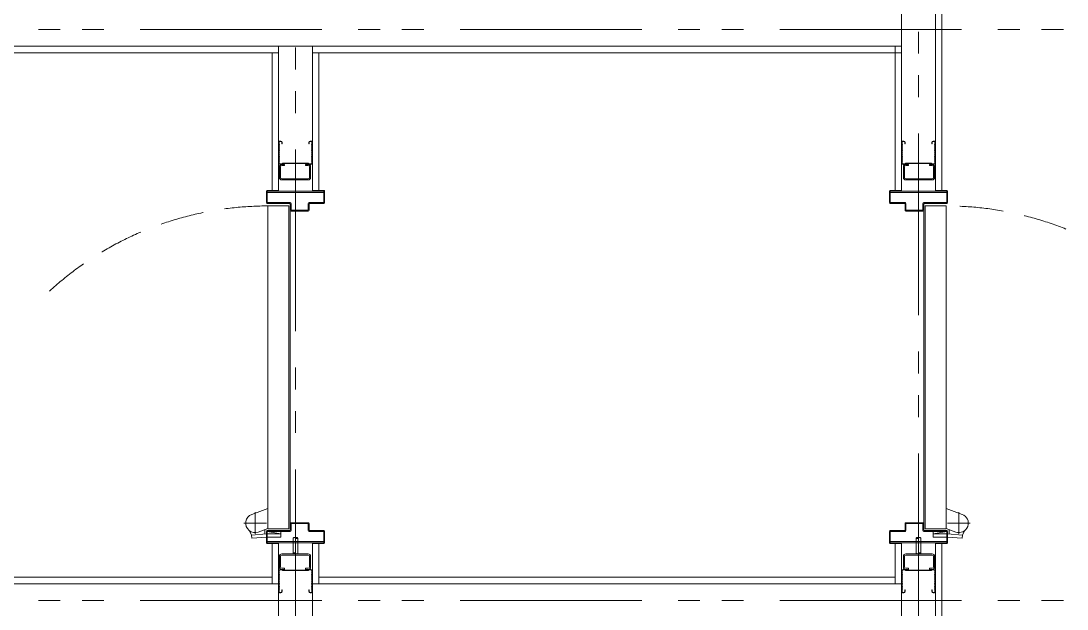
# Model space of a CAD drawing. Units: millimetres at full size. Extents: x -22551 to 92397, y -19340 to 14894.
# Drawn here: x -16367 to -14352, y -4602 to -3469 of the extents above; entities that cross this region are included whole.
import ezdxf

# ---------------------------------------------------------------- set-up
doc = ezdxf.new("R2010")
doc.units = ezdxf.units.MM
doc.header["$LTSCALE"] = 70
doc.linetypes.add('DASHED1', pattern=[1.8, 1.2, -0.6])
doc.linetypes.add('DOUBLE_CHAIN1', pattern=[8.8, 5, -1, 0.6, -0.6, 0.6, -1])
doc.layers.add('2-0_通芯', color=7, linetype='Continuous', lineweight=15)

# ---------------------------------------------------------------- blocks, each defined once
blk = doc.blocks.new('グループ部品-125')
at = {"layer": '2-0_通芯', "linetype": 'DOUBLE_CHAIN1'}
for p, q in [((-14638.39, 8017.87), (-14638.39, -7111.67)), ((-15838.39, -3100.91), (-15838.39, -6475.7)), ((-19833.39, -3485.7), (-14195.09, -3485.7)), ((-19833.39, -4585.7), (-14195.09, -4585.7))]:
    blk.add_line(p, q, dxfattribs=at)
at = {"layer": '2-0_通芯'}
for p, q in [((-14605.89, -639.7), (-14605.89, -3795.7)), ((-14593.39, -639.7), (-14593.39, -3795.7)), ((-14670.89, -709.7), (-14670.89, -3795.7)), ((-17723.39, -3518.2), (-14670.89, -3518.2)), ((-15870.89, -3518.2), (-15870.89, -3795.7)), ((-15805.89, -3518.2), (-15805.89, -3795.7)), ((-14683.39, -3518.2), (-14683.39, -3795.7)), ((-17723.39, -3530.7), (-15870.89, -3530.7)), ((-15883.39, -3530.7), (-15883.39, -3795.7)), ((-15805.89, -3530.7), (-14670.89, -3530.7)), ((-15793.39, -3530.7), (-15793.39, -3795.7)), ((-15870.89, -3702.2), (-15870.89, -3705.7)), ((-15870.09, -3702.2), (-15870.09, -3705.7)), ((-15866.89, -3700.7), (-15869.39, -3700.7)), ((-15866.89, -3701.5), (-15869.39, -3701.5)), ((-15863.89, -3703.7), (-15863.89, -3706.2)), ((-15812.89, -3703.7), (-15812.89, -3706.2)), ((-15809.89, -3700.7), (-15807.39, -3700.7)), ((-15809.89, -3701.5), (-15807.39, -3701.5)), ((-15806.69, -3702.2), (-15806.69, -3705.7)), ((-15805.89, -3702.2), (-15805.89, -3705.7)), ((-14670.89, -3702.2), (-14670.89, -3705.7)), ((-14670.09, -3702.2), (-14670.09, -3705.7)), ((-14666.89, -3700.7), (-14669.39, -3700.7)), ((-14666.89, -3701.5), (-14669.39, -3701.5)), ((-14663.89, -3703.7), (-14663.89, -3706.2)), ((-14612.89, -3703.7), (-14612.89, -3706.2)), ((-14609.89, -3700.7), (-14607.39, -3700.7)), ((-14609.89, -3701.5), (-14607.39, -3701.5)), ((-14606.69, -3702.2), (-14606.69, -3705.7)), ((-14605.89, -3702.2), (-14605.89, -3705.7)), ((-15870.89, -3714.7), (-15870.19, -3716.2)), ((-15870.19, -3716.2), (-15870.89, -3717.7)), ((-15870.89, -3721.9), (-15870.89, -3720.7)), ((-15870.89, -3721.9), (-15870.19, -3723.2)), ((-15870.89, -3724.5), (-15870.19, -3723.2)), ((-15870.89, -3724.5), (-15870.89, -3725.7)), ((-15869.39, -3710.2), (-15870.09, -3708.7)), ((-15869.39, -3716.2), (-15870.09, -3717.7)), ((-15870.09, -3717.7), (-15869.39, -3719.2)), ((-15869.39, -3719.2), (-15870.09, -3720.7)), ((-15869.39, -3727.2), (-15870.09, -3725.7)), ((-15870.09, -3728.7), (-15869.39, -3727.2)), ((-15807.39, -3710.2), (-15806.69, -3708.7)), ((-15807.39, -3716.2), (-15806.69, -3717.7)), ((-15806.69, -3717.7), (-15807.39, -3719.2)), ((-15807.39, -3719.2), (-15806.69, -3720.7)), ((-15807.39, -3727.2), (-15806.69, -3725.7)), ((-15806.69, -3728.7), (-15807.39, -3727.2)), ((-15805.89, -3714.7), (-15806.59, -3716.2)), ((-15806.59, -3716.2), (-15805.89, -3717.7)), ((-15805.89, -3721.9), (-15806.59, -3723.2)), ((-15805.89, -3724.5), (-15806.59, -3723.2)), ((-15805.89, -3721.9), (-15805.89, -3720.7)), ((-15805.89, -3724.5), (-15805.89, -3725.7)), ((-14670.89, -3714.7), (-14670.19, -3716.2)), ((-14670.19, -3716.2), (-14670.89, -3717.7)), ((-14670.89, -3721.9), (-14670.89, -3720.7)), ((-14670.89, -3721.9), (-14670.19, -3723.2)), ((-14670.89, -3724.5), (-14670.19, -3723.2)), ((-14670.89, -3724.5), (-14670.89, -3725.7)), ((-14669.39, -3710.2), (-14670.09, -3708.7)), ((-14669.39, -3716.2), (-14670.09, -3717.7)), ((-14670.09, -3717.7), (-14669.39, -3719.2)), ((-14669.39, -3719.2), (-14670.09, -3720.7)), ((-14669.39, -3727.2), (-14670.09, -3725.7)), ((-14670.09, -3728.7), (-14669.39, -3727.2)), ((-14607.39, -3710.2), (-14606.69, -3708.7)), ((-14607.39, -3716.2), (-14606.69, -3717.7)), ((-14606.69, -3717.7), (-14607.39, -3719.2)), ((-14607.39, -3719.2), (-14606.69, -3720.7)), ((-14607.39, -3727.2), (-14606.69, -3725.7)), ((-14606.69, -3728.7), (-14607.39, -3727.2)), ((-14605.89, -3714.7), (-14606.59, -3716.2)), ((-14606.59, -3716.2), (-14605.89, -3717.7)), ((-14605.89, -3721.9), (-14606.59, -3723.2)), ((-14605.89, -3724.5), (-14606.59, -3723.2)), ((-14605.89, -3721.9), (-14605.89, -3720.7)), ((-14605.89, -3724.5), (-14605.89, -3725.7)), ((-15870.19, -3730.2), (-15870.89, -3728.7)), ((-15870.89, -3731.7), (-15870.19, -3730.2)), ((-15870.89, -3740.7), (-15870.89, -3742.7)), ((-15869.39, -3730.2), (-15870.09, -3728.7)), ((-15869.39, -3736.2), (-15870.09, -3737.7)), ((-15870.09, -3740.7), (-15870.09, -3742.7)), ((-15867.89, -3745.7), (-15859.33, -3745.7)), ((-15864.73, -3748), (-15859.33, -3748)), ((-15863.91, -3745.7), (-15863.05, -3744.2)), ((-15813.35, -3743.4), (-15863.43, -3743.4)), ((-15863.05, -3744.2), (-15813.73, -3744.2)), ((-15859.33, -3748), (-15859.33, -3745.7)), ((-15813.93, -3745.7), (-15819.33, -3745.7)), ((-15819.33, -3748), (-15819.33, -3745.7)), ((-15813.93, -3748), (-15819.33, -3748)), ((-15807.39, -3730.2), (-15806.69, -3728.7)), ((-15807.39, -3736.2), (-15806.69, -3737.7)), ((-15806.69, -3740.7), (-15806.69, -3742.7)), ((-15806.59, -3730.2), (-15805.89, -3728.7)), ((-15805.89, -3731.7), (-15806.59, -3730.2)), ((-15805.89, -3740.7), (-15805.89, -3742.7)), ((-14670.19, -3730.2), (-14670.89, -3728.7)), ((-14670.89, -3731.7), (-14670.19, -3730.2)), ((-14670.89, -3740.7), (-14670.89, -3742.7)), ((-14669.39, -3730.2), (-14670.09, -3728.7)), ((-14669.39, -3736.2), (-14670.09, -3737.7)), ((-14670.09, -3740.7), (-14670.09, -3742.7)), ((-14663.43, -3743.4), (-14613.35, -3743.4)), ((-14613.73, -3744.2), (-14663.05, -3744.2)), ((-14662.85, -3745.7), (-14657.45, -3745.7)), ((-14662.85, -3748), (-14657.45, -3748)), ((-14657.45, -3748), (-14657.45, -3745.7)), ((-14608.89, -3745.7), (-14617.45, -3745.7)), ((-14617.45, -3748), (-14617.45, -3745.7)), ((-14612.05, -3748), (-14617.45, -3748)), ((-14612.86, -3745.7), (-14613.73, -3744.2)), ((-14607.39, -3730.2), (-14606.69, -3728.7)), ((-14607.39, -3736.2), (-14606.69, -3737.7)), ((-14606.69, -3740.7), (-14606.69, -3742.7)), ((-14606.59, -3730.2), (-14605.89, -3728.7)), ((-14605.89, -3731.7), (-14606.59, -3730.2)), ((-14605.89, -3740.7), (-14605.89, -3742.7)), ((-15869.33, -3771.1), (-15869.33, -3750.3)), ((-15867.03, -3771.1), (-15867.03, -3750.3)), ((-15811.63, -3771.1), (-15811.63, -3750.3)), ((-15809.33, -3771.1), (-15809.33, -3750.3)), ((-14667.45, -3771.1), (-14667.45, -3750.3)), ((-14665.15, -3771.1), (-14665.15, -3750.3)), ((-14609.75, -3771.1), (-14609.75, -3750.3)), ((-14607.45, -3771.1), (-14607.45, -3750.3)), ((-15864.73, -3773.4), (-15813.93, -3773.4)), ((-15864.73, -3775.7), (-15813.93, -3775.7)), ((-14612.05, -3773.4), (-14662.85, -3773.4)), ((-14612.05, -3775.7), (-14662.85, -3775.7)), ((-15894.39, -3797.3), (-15894.39, -3819.1)), ((-15892.79, -3795.7), (-15871.89, -3795.7)), ((-15892.79, -3797.3), (-15892.79, -3819.1)), ((-15892.79, -3797.3), (-15874.39, -3797.3)), ((-15892.79, -3797.3), (-15783.99, -3797.3)), ((-15892.79, -3799.6), (-15783.99, -3799.6)), ((-15874.39, -3797.3), (-15874.39, -3795.7)), ((-15783.99, -3795.7), (-15804.89, -3795.7)), ((-15802.39, -3795.7), (-15802.39, -3797.3)), ((-15783.99, -3797.3), (-15802.39, -3797.3)), ((-15783.99, -3797.3), (-15783.99, -3819.1)), ((-15782.39, -3797.3), (-15782.39, -3819.1)), ((-14694.39, -3797.3), (-14694.39, -3819.1)), ((-14692.79, -3795.7), (-14671.89, -3795.7)), ((-14692.79, -3797.3), (-14692.79, -3819.1)), ((-14692.79, -3797.3), (-14674.39, -3797.3)), ((-14583.99, -3797.3), (-14692.79, -3797.3)), ((-14583.99, -3799.6), (-14692.79, -3799.6)), ((-14674.39, -3795.7), (-14674.39, -3797.3)), ((-14583.99, -3795.7), (-14604.89, -3795.7)), ((-14602.39, -3797.3), (-14602.39, -3795.7)), ((-14583.99, -3797.3), (-14602.39, -3797.3)), ((-14583.99, -3797.3), (-14583.99, -3819.1)), ((-14582.39, -3797.3), (-14582.39, -3819.1)), ((-15892.79, -3819.1), (-15848.39, -3819.1)), ((-15892.79, -3820.7), (-15848.39, -3820.7)), ((-15891.39, -3825.7), (-15851.39, -3825.7)), ((-15891.39, -4447.7), (-15891.39, -3825.7)), ((-15851.39, -4447.7), (-15851.39, -3825.7)), ((-15848.39, -3820.7), (-15848.39, -4450.7)), ((-15846.79, -3820.7), (-15846.79, -3834.1)), ((-15813.99, -3834.1), (-15813.99, -3820.7)), ((-15812.39, -3819.1), (-15783.99, -3819.1)), ((-15812.39, -3834.1), (-15812.39, -3820.7)), ((-15812.39, -3820.7), (-15783.99, -3820.7)), ((-14664.39, -3819.1), (-14692.79, -3819.1)), ((-14664.39, -3820.7), (-14692.79, -3820.7)), ((-14664.39, -3834.1), (-14664.39, -3820.7)), ((-14662.79, -3834.1), (-14662.79, -3820.7)), ((-14629.99, -3820.7), (-14629.99, -3834.1)), ((-14583.99, -3819.1), (-14628.39, -3819.1)), ((-14583.99, -3820.7), (-14628.39, -3820.7)), ((-14628.39, -3820.7), (-14628.39, -4450.7)), ((-14585.39, -3825.7), (-14625.39, -3825.7)), ((-14625.39, -4447.7), (-14625.39, -3825.7)), ((-14585.39, -4447.7), (-14585.39, -3825.7)), ((-15846.79, -3834.1), (-15813.99, -3834.1)), ((-15846.79, -3835.7), (-15813.99, -3835.7)), ((-14629.99, -3834.1), (-14662.79, -3834.1)), ((-14629.99, -3835.7), (-14662.79, -3835.7)), ((-15891.39, -4408.45), (-15922.55, -4419.79)), ((-14585.39, -4408.45), (-14554.23, -4419.79)), ((-15916.39, -4457.07), (-15916.39, -4415.27)), ((-14560.39, -4457.07), (-14560.39, -4415.27)), ((-15894.13, -4436.7), (-15938.06, -4436.7)), ((-15927.23, -4451.07), (-15922.92, -4459.72)), ((-15891.39, -4446.76), (-15910.23, -4453.61)), ((-15897.39, -4457.44), (-15897.39, -4448.94)), ((-15894.39, -4474.1), (-15894.39, -4452.3)), ((-15892.79, -4450.7), (-15848.39, -4450.7)), ((-15892.79, -4452.3), (-15848.39, -4452.3)), ((-15892.79, -4474.1), (-15892.79, -4452.3)), ((-15866.39, -4457.2), (-15892.79, -4452.6)), ((-15891.39, -4447.7), (-15851.39, -4447.7)), ((-15866.39, -4463.2), (-15866.39, -4452.3)), ((-15846.79, -4435.7), (-15813.99, -4435.7)), ((-15846.79, -4450.7), (-15846.79, -4437.3)), ((-15846.79, -4437.3), (-15813.99, -4437.3)), ((-15813.99, -4437.3), (-15813.99, -4450.7)), ((-15812.39, -4437.3), (-15812.39, -4450.7)), ((-15812.39, -4450.7), (-15783.99, -4450.7)), ((-15812.39, -4452.3), (-15783.99, -4452.3)), ((-15783.99, -4474.1), (-15783.99, -4452.3)), ((-15782.39, -4474.1), (-15782.39, -4452.3)), ((-14694.39, -4474.1), (-14694.39, -4452.3)), ((-14664.39, -4450.7), (-14692.79, -4450.7)), ((-14692.79, -4474.1), (-14692.79, -4452.3)), ((-14664.39, -4452.3), (-14692.79, -4452.3)), ((-14664.39, -4437.3), (-14664.39, -4450.7)), ((-14629.99, -4435.7), (-14662.79, -4435.7)), ((-14629.99, -4437.3), (-14662.79, -4437.3)), ((-14662.79, -4437.3), (-14662.79, -4450.7)), ((-14629.99, -4450.7), (-14629.99, -4437.3)), ((-14583.99, -4450.7), (-14628.39, -4450.7)), ((-14583.99, -4452.3), (-14628.39, -4452.3)), ((-14585.39, -4447.7), (-14625.39, -4447.7)), ((-14610.39, -4463.2), (-14610.39, -4452.3)), ((-14610.39, -4457.2), (-14583.99, -4452.6)), ((-14585.39, -4446.76), (-14566.55, -4453.61)), ((-14583.99, -4474.1), (-14583.99, -4452.3)), ((-14582.65, -4436.7), (-14538.72, -4436.7)), ((-14582.39, -4474.1), (-14582.39, -4452.3)), ((-14579.39, -4457.44), (-14579.39, -4448.94)), ((-14549.54, -4451.07), (-14553.86, -4459.72)), ((-15894.39, -4457.18), (-15922.92, -4459.72)), ((-15866.39, -4457.2), (-15894.39, -4457.2)), ((-15892.79, -4471.8), (-15783.99, -4471.8)), ((-15842.87, -4494.46), (-15842.87, -4465.2)), ((-15833.87, -4494.46), (-15833.87, -4465.2)), ((-14583.99, -4471.8), (-14692.79, -4471.8)), ((-14642.91, -4494.46), (-14642.91, -4465.2)), ((-14633.91, -4494.46), (-14633.91, -4465.2)), ((-14610.39, -4457.2), (-14582.39, -4457.2)), ((-14582.39, -4457.18), (-14553.86, -4459.72)), ((-15892.79, -4474.1), (-15874.39, -4474.1)), ((-15892.79, -4474.1), (-15783.99, -4474.1)), ((-15892.79, -4475.7), (-15871.89, -4475.7)), ((-15883.39, -4475.7), (-15883.39, -4553.2)), ((-15874.39, -4474.1), (-15874.39, -4475.7)), ((-15870.89, -4475.7), (-15870.89, -5040.7)), ((-15805.89, -4475.7), (-15805.89, -5040.7)), ((-15783.99, -4475.7), (-15804.89, -4475.7)), ((-15783.99, -4474.1), (-15802.39, -4474.1)), ((-15802.39, -4475.7), (-15802.39, -4474.1)), ((-15793.39, -4475.7), (-15793.39, -4553.2)), ((-14692.79, -4474.1), (-14674.39, -4474.1)), ((-14583.99, -4474.1), (-14692.79, -4474.1)), ((-14692.79, -4475.7), (-14671.89, -4475.7)), ((-14683.39, -4475.7), (-14683.39, -4553.2)), ((-14674.39, -4475.7), (-14674.39, -4474.1)), ((-14670.89, -4475.7), (-14670.89, -5040.7)), ((-14605.89, -4475.7), (-14605.89, -5040.7)), ((-14583.99, -4475.7), (-14604.89, -4475.7)), ((-14583.99, -4474.1), (-14602.39, -4474.1)), ((-14602.39, -4474.1), (-14602.39, -4475.7)), ((-14593.39, -4475.7), (-14593.39, -5040.7)), ((-15869.33, -4500.3), (-15869.33, -4521.1)), ((-15867.03, -4500.3), (-15867.03, -4521.1)), ((-15864.73, -4495.7), (-15813.93, -4495.7)), ((-15864.73, -4498), (-15813.93, -4498)), ((-15811.63, -4500.3), (-15811.63, -4521.1)), ((-15809.33, -4500.3), (-15809.33, -4521.1)), ((-14667.45, -4500.3), (-14667.45, -4521.1)), ((-14665.15, -4500.3), (-14665.15, -4521.1)), ((-14612.05, -4495.7), (-14662.85, -4495.7)), ((-14612.05, -4498), (-14662.85, -4498)), ((-14609.75, -4500.3), (-14609.75, -4521.1)), ((-14607.45, -4500.3), (-14607.45, -4521.1)), ((-15870.89, -4530.7), (-15870.89, -4528.7)), ((-15870.09, -4530.7), (-15870.09, -4528.7)), ((-15869.39, -4535.2), (-15870.09, -4533.7)), ((-15867.89, -4525.7), (-15859.33, -4525.7)), ((-15864.73, -4523.4), (-15859.33, -4523.4)), ((-15863.91, -4525.7), (-15863.05, -4527.2)), ((-15813.35, -4528), (-15863.43, -4528)), ((-15863.05, -4527.2), (-15813.73, -4527.2)), ((-15859.33, -4523.4), (-15859.33, -4525.7)), ((-15813.93, -4523.4), (-15819.33, -4523.4)), ((-15819.33, -4523.4), (-15819.33, -4525.7)), ((-15813.93, -4525.7), (-15819.33, -4525.7)), ((-15807.39, -4535.2), (-15806.69, -4533.7)), ((-15806.69, -4530.7), (-15806.69, -4528.7)), ((-15805.89, -4530.7), (-15805.89, -4528.7)), ((-14670.89, -4530.7), (-14670.89, -4528.7)), ((-14670.09, -4530.7), (-14670.09, -4528.7)), ((-14669.39, -4535.2), (-14670.09, -4533.7)), ((-14663.43, -4528), (-14613.35, -4528)), ((-14613.73, -4527.2), (-14663.05, -4527.2)), ((-14662.85, -4523.4), (-14657.45, -4523.4)), ((-14662.85, -4525.7), (-14657.45, -4525.7)), ((-14657.45, -4523.4), (-14657.45, -4525.7)), ((-14612.05, -4523.4), (-14617.45, -4523.4)), ((-14617.45, -4523.4), (-14617.45, -4525.7)), ((-14608.89, -4525.7), (-14617.45, -4525.7)), ((-14612.86, -4525.7), (-14613.73, -4527.2)), ((-14607.39, -4535.2), (-14606.69, -4533.7)), ((-14606.69, -4530.7), (-14606.69, -4528.7)), ((-14605.89, -4530.7), (-14605.89, -4528.7)), ((-17723.39, -4540.7), (-15883.39, -4540.7)), ((-17723.39, -4553.2), (-15870.89, -4553.2)), ((-15870.89, -4539.7), (-15870.19, -4541.2)), ((-15870.19, -4541.2), (-15870.89, -4542.7)), ((-15870.89, -4546.9), (-15870.89, -4545.7)), ((-15870.89, -4546.9), (-15870.19, -4548.2)), ((-15870.89, -4549.5), (-15870.19, -4548.2)), ((-15870.89, -4549.5), (-15870.89, -4550.7)), ((-15870.19, -4555.2), (-15870.89, -4553.7)), ((-15869.39, -4541.2), (-15870.09, -4542.7)), ((-15870.09, -4542.7), (-15869.39, -4544.2)), ((-15869.39, -4544.2), (-15870.09, -4545.7)), ((-15869.39, -4552.2), (-15870.09, -4550.7)), ((-15870.09, -4553.7), (-15869.39, -4552.2)), ((-15869.39, -4555.2), (-15870.09, -4553.7)), ((-15807.39, -4541.2), (-15806.69, -4542.7)), ((-15806.69, -4542.7), (-15807.39, -4544.2)), ((-15807.39, -4544.2), (-15806.69, -4545.7)), ((-15807.39, -4552.2), (-15806.69, -4550.7)), ((-15806.69, -4553.7), (-15807.39, -4552.2)), ((-15807.39, -4555.2), (-15806.69, -4553.7)), ((-15805.89, -4539.7), (-15806.59, -4541.2)), ((-15806.59, -4541.2), (-15805.89, -4542.7)), ((-15805.89, -4546.9), (-15806.59, -4548.2)), ((-15805.89, -4549.5), (-15806.59, -4548.2)), ((-15806.59, -4555.2), (-15805.89, -4553.7)), ((-15805.89, -4546.9), (-15805.89, -4545.7)), ((-15805.89, -4549.5), (-15805.89, -4550.7)), ((-15805.89, -4553.2), (-14670.89, -4553.2)), ((-15793.39, -4540.7), (-14683.39, -4540.7)), ((-14670.89, -4539.7), (-14670.19, -4541.2)), ((-14670.19, -4541.2), (-14670.89, -4542.7)), ((-14670.89, -4546.9), (-14670.89, -4545.7)), ((-14670.89, -4546.9), (-14670.19, -4548.2)), ((-14670.89, -4549.5), (-14670.19, -4548.2)), ((-14670.89, -4549.5), (-14670.89, -4550.7)), ((-14670.19, -4555.2), (-14670.89, -4553.7)), ((-14669.39, -4541.2), (-14670.09, -4542.7)), ((-14670.09, -4542.7), (-14669.39, -4544.2)), ((-14669.39, -4544.2), (-14670.09, -4545.7)), ((-14669.39, -4552.2), (-14670.09, -4550.7)), ((-14670.09, -4553.7), (-14669.39, -4552.2)), ((-14669.39, -4555.2), (-14670.09, -4553.7)), ((-14607.39, -4541.2), (-14606.69, -4542.7)), ((-14606.69, -4542.7), (-14607.39, -4544.2)), ((-14607.39, -4544.2), (-14606.69, -4545.7)), ((-14607.39, -4552.2), (-14606.69, -4550.7)), ((-14606.69, -4553.7), (-14607.39, -4552.2)), ((-14607.39, -4555.2), (-14606.69, -4553.7)), ((-14605.89, -4539.7), (-14606.59, -4541.2)), ((-14606.59, -4541.2), (-14605.89, -4542.7)), ((-14605.89, -4546.9), (-14606.59, -4548.2)), ((-14605.89, -4549.5), (-14606.59, -4548.2)), ((-14606.59, -4555.2), (-14605.89, -4553.7)), ((-14605.89, -4546.9), (-14605.89, -4545.7)), ((-14605.89, -4549.5), (-14605.89, -4550.7)), ((-15870.89, -4556.7), (-15870.19, -4555.2)), ((-15870.89, -4569.2), (-15870.89, -4565.7)), ((-15869.39, -4561.2), (-15870.09, -4562.7)), ((-15870.09, -4569.2), (-15870.09, -4565.7)), ((-15866.89, -4569.9), (-15869.39, -4569.9)), ((-15866.89, -4570.7), (-15869.39, -4570.7)), ((-15863.89, -4567.7), (-15863.89, -4565.2)), ((-15812.89, -4567.7), (-15812.89, -4565.2)), ((-15809.89, -4569.9), (-15807.39, -4569.9)), ((-15809.89, -4570.7), (-15807.39, -4570.7)), ((-15807.39, -4561.2), (-15806.69, -4562.7)), ((-15806.69, -4569.2), (-15806.69, -4565.7)), ((-15805.89, -4556.7), (-15806.59, -4555.2)), ((-15805.89, -4569.2), (-15805.89, -4565.7)), ((-14670.89, -4556.7), (-14670.19, -4555.2)), ((-14670.89, -4569.2), (-14670.89, -4565.7)), ((-14669.39, -4561.2), (-14670.09, -4562.7)), ((-14670.09, -4569.2), (-14670.09, -4565.7)), ((-14666.89, -4569.9), (-14669.39, -4569.9)), ((-14666.89, -4570.7), (-14669.39, -4570.7)), ((-14663.89, -4567.7), (-14663.89, -4565.2)), ((-14612.89, -4567.7), (-14612.89, -4565.2)), ((-14609.89, -4569.9), (-14607.39, -4569.9)), ((-14609.89, -4570.7), (-14607.39, -4570.7)), ((-14607.39, -4561.2), (-14606.69, -4562.7)), ((-14606.69, -4569.2), (-14606.69, -4565.7)), ((-14605.89, -4556.7), (-14606.59, -4555.2)), ((-14605.89, -4569.2), (-14605.89, -4565.7))]:
    blk.add_line(p, q, dxfattribs=at)
for points in [[(-15870.89, -3705.7), (-15870.19, -3707.2), (-15870.89, -3708.7)], [(-15870.09, -3705.7), (-15869.39, -3707.2), (-15870.09, -3708.7)], [(-15863.89, -3706.2), (-15864.69, -3706.2), (-15864.69, -3703.7)], [(-15812.89, -3706.2), (-15812.09, -3706.2), (-15812.09, -3703.7)], [(-15806.69, -3705.7), (-15807.39, -3707.2), (-15806.69, -3708.7)], [(-15805.89, -3705.7), (-15806.59, -3707.2), (-15805.89, -3708.7)], [(-14670.89, -3705.7), (-14670.19, -3707.2), (-14670.89, -3708.7)], [(-14670.09, -3705.7), (-14669.39, -3707.2), (-14670.09, -3708.7)], [(-14663.89, -3706.2), (-14664.69, -3706.2), (-14664.69, -3703.7)], [(-14612.89, -3706.2), (-14612.09, -3706.2), (-14612.09, -3703.7)], [(-14606.69, -3705.7), (-14607.39, -3707.2), (-14606.69, -3708.7)], [(-14605.89, -3705.7), (-14606.59, -3707.2), (-14605.89, -3708.7)], [(-15870.89, -3708.7), (-15870.19, -3710.2), (-15870.89, -3711.7)], [(-15870.89, -3711.7), (-15870.19, -3713.2), (-15870.89, -3714.7)], [(-15870.89, -3717.7), (-15870.19, -3719.2), (-15870.89, -3720.7)], [(-15870.89, -3728.7), (-15870.19, -3727.2), (-15870.89, -3725.7)], [(-15869.39, -3710.2), (-15870.09, -3711.7), (-15869.39, -3713.2)], [(-15869.39, -3713.2), (-15870.09, -3714.7), (-15869.39, -3716.2)], [(-15870.09, -3720.7), (-15870.09, -3721.9), (-15869.39, -3723.2)], [(-15870.09, -3725.7), (-15870.09, -3724.5), (-15869.39, -3723.2)], [(-15807.39, -3710.2), (-15806.69, -3711.7), (-15807.39, -3713.2)], [(-15807.39, -3713.2), (-15806.69, -3714.7), (-15807.39, -3716.2)], [(-15806.69, -3720.7), (-15806.69, -3721.9), (-15807.39, -3723.2)], [(-15806.69, -3725.7), (-15806.69, -3724.5), (-15807.39, -3723.2)], [(-15805.89, -3708.7), (-15806.59, -3710.2), (-15805.89, -3711.7)], [(-15805.89, -3711.7), (-15806.59, -3713.2), (-15805.89, -3714.7)], [(-15805.89, -3717.7), (-15806.59, -3719.2), (-15805.89, -3720.7)], [(-15805.89, -3728.7), (-15806.59, -3727.2), (-15805.89, -3725.7)], [(-14670.89, -3708.7), (-14670.19, -3710.2), (-14670.89, -3711.7)], [(-14670.89, -3711.7), (-14670.19, -3713.2), (-14670.89, -3714.7)], [(-14670.89, -3717.7), (-14670.19, -3719.2), (-14670.89, -3720.7)], [(-14670.89, -3728.7), (-14670.19, -3727.2), (-14670.89, -3725.7)], [(-14669.39, -3710.2), (-14670.09, -3711.7), (-14669.39, -3713.2)], [(-14669.39, -3713.2), (-14670.09, -3714.7), (-14669.39, -3716.2)], [(-14670.09, -3720.7), (-14670.09, -3721.9), (-14669.39, -3723.2)], [(-14670.09, -3725.7), (-14670.09, -3724.5), (-14669.39, -3723.2)], [(-14607.39, -3710.2), (-14606.69, -3711.7), (-14607.39, -3713.2)], [(-14607.39, -3713.2), (-14606.69, -3714.7), (-14607.39, -3716.2)], [(-14606.69, -3720.7), (-14606.69, -3721.9), (-14607.39, -3723.2)], [(-14606.69, -3725.7), (-14606.69, -3724.5), (-14607.39, -3723.2)], [(-14605.89, -3708.7), (-14606.59, -3710.2), (-14605.89, -3711.7)], [(-14605.89, -3711.7), (-14606.59, -3713.2), (-14605.89, -3714.7)], [(-14605.89, -3717.7), (-14606.59, -3719.2), (-14605.89, -3720.7)], [(-14605.89, -3728.7), (-14606.59, -3727.2), (-14605.89, -3725.7)], [(-15870.89, -3734.7), (-15870.19, -3733.2), (-15870.89, -3731.7)], [(-15870.89, -3737.7), (-15870.19, -3736.2), (-15870.89, -3734.7)], [(-15870.89, -3740.7), (-15870.19, -3739.2), (-15870.89, -3737.7)], [(-15869.39, -3733.2), (-15870.09, -3731.7), (-15869.39, -3730.2)], [(-15869.39, -3736.2), (-15870.09, -3734.7), (-15869.39, -3733.2)], [(-15870.09, -3740.7), (-15869.39, -3739.2), (-15870.09, -3737.7)], [(-15867.89, -3744.9), (-15864.29, -3744.9), (-15863.43, -3743.4)], [(-15808.89, -3745.7), (-15812.86, -3745.7), (-15813.73, -3744.2)], [(-15808.89, -3744.9), (-15812.49, -3744.9), (-15813.35, -3743.4)], [(-15807.39, -3733.2), (-15806.69, -3731.7), (-15807.39, -3730.2)], [(-15807.39, -3736.2), (-15806.69, -3734.7), (-15807.39, -3733.2)], [(-15806.69, -3740.7), (-15807.39, -3739.2), (-15806.69, -3737.7)], [(-15805.89, -3734.7), (-15806.59, -3733.2), (-15805.89, -3731.7)], [(-15805.89, -3737.7), (-15806.59, -3736.2), (-15805.89, -3734.7)], [(-15805.89, -3740.7), (-15806.59, -3739.2), (-15805.89, -3737.7)], [(-14670.89, -3734.7), (-14670.19, -3733.2), (-14670.89, -3731.7)], [(-14670.89, -3737.7), (-14670.19, -3736.2), (-14670.89, -3734.7)], [(-14670.89, -3740.7), (-14670.19, -3739.2), (-14670.89, -3737.7)], [(-14669.39, -3733.2), (-14670.09, -3731.7), (-14669.39, -3730.2)], [(-14669.39, -3736.2), (-14670.09, -3734.7), (-14669.39, -3733.2)], [(-14670.09, -3740.7), (-14669.39, -3739.2), (-14670.09, -3737.7)], [(-14667.89, -3744.9), (-14664.29, -3744.9), (-14663.43, -3743.4)], [(-14667.89, -3745.7), (-14663.91, -3745.7), (-14663.05, -3744.2)], [(-14608.89, -3744.9), (-14612.49, -3744.9), (-14613.35, -3743.4)], [(-14607.39, -3733.2), (-14606.69, -3731.7), (-14607.39, -3730.2)], [(-14607.39, -3736.2), (-14606.69, -3734.7), (-14607.39, -3733.2)], [(-14606.69, -3740.7), (-14607.39, -3739.2), (-14606.69, -3737.7)], [(-14605.89, -3734.7), (-14606.59, -3733.2), (-14605.89, -3731.7)], [(-14605.89, -3737.7), (-14606.59, -3736.2), (-14605.89, -3734.7)], [(-14605.89, -3740.7), (-14606.59, -3739.2), (-14605.89, -3737.7)], [(-15866.39, -4463.2), (-15894.39, -4463.2), (-15922.39, -4465.7), (-15922.92, -4459.72)], [(-14610.39, -4463.2), (-14582.39, -4463.2), (-14554.39, -4465.7), (-14553.86, -4459.72)], [(-15870.89, -4530.7), (-15870.19, -4532.2), (-15870.89, -4533.7)], [(-15870.89, -4533.7), (-15870.19, -4535.2), (-15870.89, -4536.7)], [(-15870.09, -4530.7), (-15869.39, -4532.2), (-15870.09, -4533.7)], [(-15867.89, -4526.5), (-15864.29, -4526.5), (-15863.43, -4528)], [(-15808.89, -4525.7), (-15812.86, -4525.7), (-15813.73, -4527.2)], [(-15808.89, -4526.5), (-15812.49, -4526.5), (-15813.35, -4528)], [(-15806.69, -4530.7), (-15807.39, -4532.2), (-15806.69, -4533.7)], [(-15805.89, -4530.7), (-15806.59, -4532.2), (-15805.89, -4533.7)], [(-15805.89, -4533.7), (-15806.59, -4535.2), (-15805.89, -4536.7)], [(-14670.89, -4530.7), (-14670.19, -4532.2), (-14670.89, -4533.7)], [(-14670.89, -4533.7), (-14670.19, -4535.2), (-14670.89, -4536.7)], [(-14670.09, -4530.7), (-14669.39, -4532.2), (-14670.09, -4533.7)], [(-14667.89, -4525.7), (-14663.91, -4525.7), (-14663.05, -4527.2)], [(-14667.89, -4526.5), (-14664.29, -4526.5), (-14663.43, -4528)], [(-14608.89, -4526.5), (-14612.49, -4526.5), (-14613.35, -4528)], [(-14606.69, -4530.7), (-14607.39, -4532.2), (-14606.69, -4533.7)], [(-14605.89, -4530.7), (-14606.59, -4532.2), (-14605.89, -4533.7)], [(-14605.89, -4533.7), (-14606.59, -4535.2), (-14605.89, -4536.7)], [(-15870.89, -4536.7), (-15870.19, -4538.2), (-15870.89, -4539.7)], [(-15870.89, -4542.7), (-15870.19, -4544.2), (-15870.89, -4545.7)], [(-15870.89, -4553.7), (-15870.19, -4552.2), (-15870.89, -4550.7)], [(-15869.39, -4535.2), (-15870.09, -4536.7), (-15869.39, -4538.2)], [(-15869.39, -4538.2), (-15870.09, -4539.7), (-15869.39, -4541.2)], [(-15870.09, -4545.7), (-15870.09, -4546.9), (-15869.39, -4548.2)], [(-15870.09, -4550.7), (-15870.09, -4549.5), (-15869.39, -4548.2)], [(-15807.39, -4535.2), (-15806.69, -4536.7), (-15807.39, -4538.2)], [(-15807.39, -4538.2), (-15806.69, -4539.7), (-15807.39, -4541.2)], [(-15806.69, -4545.7), (-15806.69, -4546.9), (-15807.39, -4548.2)], [(-15806.69, -4550.7), (-15806.69, -4549.5), (-15807.39, -4548.2)], [(-15805.89, -4536.7), (-15806.59, -4538.2), (-15805.89, -4539.7)], [(-15805.89, -4542.7), (-15806.59, -4544.2), (-15805.89, -4545.7)], [(-15805.89, -4553.7), (-15806.59, -4552.2), (-15805.89, -4550.7)], [(-14670.89, -4536.7), (-14670.19, -4538.2), (-14670.89, -4539.7)], [(-14670.89, -4542.7), (-14670.19, -4544.2), (-14670.89, -4545.7)], [(-14670.89, -4553.7), (-14670.19, -4552.2), (-14670.89, -4550.7)], [(-14669.39, -4535.2), (-14670.09, -4536.7), (-14669.39, -4538.2)], [(-14669.39, -4538.2), (-14670.09, -4539.7), (-14669.39, -4541.2)], [(-14670.09, -4545.7), (-14670.09, -4546.9), (-14669.39, -4548.2)], [(-14670.09, -4550.7), (-14670.09, -4549.5), (-14669.39, -4548.2)], [(-14607.39, -4535.2), (-14606.69, -4536.7), (-14607.39, -4538.2)], [(-14607.39, -4538.2), (-14606.69, -4539.7), (-14607.39, -4541.2)], [(-14606.69, -4545.7), (-14606.69, -4546.9), (-14607.39, -4548.2)], [(-14606.69, -4550.7), (-14606.69, -4549.5), (-14607.39, -4548.2)], [(-14605.89, -4536.7), (-14606.59, -4538.2), (-14605.89, -4539.7)], [(-14605.89, -4542.7), (-14606.59, -4544.2), (-14605.89, -4545.7)], [(-14605.89, -4553.7), (-14606.59, -4552.2), (-14605.89, -4550.7)], [(-15870.89, -4559.7), (-15870.19, -4558.2), (-15870.89, -4556.7)], [(-15870.89, -4562.7), (-15870.19, -4561.2), (-15870.89, -4559.7)], [(-15870.89, -4565.7), (-15870.19, -4564.2), (-15870.89, -4562.7)], [(-15869.39, -4558.2), (-15870.09, -4556.7), (-15869.39, -4555.2)], [(-15869.39, -4561.2), (-15870.09, -4559.7), (-15869.39, -4558.2)], [(-15870.09, -4565.7), (-15869.39, -4564.2), (-15870.09, -4562.7)], [(-15863.89, -4565.2), (-15864.69, -4565.2), (-15864.69, -4567.7)], [(-15812.89, -4565.2), (-15812.09, -4565.2), (-15812.09, -4567.7)], [(-15807.39, -4558.2), (-15806.69, -4556.7), (-15807.39, -4555.2)], [(-15807.39, -4561.2), (-15806.69, -4559.7), (-15807.39, -4558.2)], [(-15806.69, -4565.7), (-15807.39, -4564.2), (-15806.69, -4562.7)], [(-15805.89, -4559.7), (-15806.59, -4558.2), (-15805.89, -4556.7)], [(-15805.89, -4562.7), (-15806.59, -4561.2), (-15805.89, -4559.7)], [(-15805.89, -4565.7), (-15806.59, -4564.2), (-15805.89, -4562.7)], [(-14670.89, -4559.7), (-14670.19, -4558.2), (-14670.89, -4556.7)], [(-14670.89, -4562.7), (-14670.19, -4561.2), (-14670.89, -4559.7)], [(-14670.89, -4565.7), (-14670.19, -4564.2), (-14670.89, -4562.7)], [(-14669.39, -4558.2), (-14670.09, -4556.7), (-14669.39, -4555.2)], [(-14669.39, -4561.2), (-14670.09, -4559.7), (-14669.39, -4558.2)], [(-14670.09, -4565.7), (-14669.39, -4564.2), (-14670.09, -4562.7)], [(-14663.89, -4565.2), (-14664.69, -4565.2), (-14664.69, -4567.7)], [(-14612.89, -4565.2), (-14612.09, -4565.2), (-14612.09, -4567.7)], [(-14607.39, -4558.2), (-14606.69, -4556.7), (-14607.39, -4555.2)], [(-14607.39, -4561.2), (-14606.69, -4559.7), (-14607.39, -4558.2)], [(-14606.69, -4565.7), (-14607.39, -4564.2), (-14606.69, -4562.7)], [(-14605.89, -4559.7), (-14606.59, -4558.2), (-14605.89, -4556.7)], [(-14605.89, -4562.7), (-14606.59, -4561.2), (-14605.89, -4559.7)], [(-14605.89, -4565.7), (-14606.59, -4564.2), (-14605.89, -4562.7)]]:
    blk.add_lwpolyline(points, dxfattribs=at)
for centre, radius, start, end in [((-15869.39, -3702.2), 1.5, 90, 180), ((-15869.39, -3702.2), 0.7, 90, 180), ((-15866.89, -3703.7), 3, 0, 90), ((-15866.89, -3703.7), 2.2, 0, 90), ((-15809.89, -3703.7), 3, 90, 180), ((-15809.89, -3703.7), 2.2, 90, 180), ((-15807.39, -3702.2), 1.5, 0, 90), ((-15807.39, -3702.2), 0.7, 0, 90), ((-14669.39, -3702.2), 1.5, 90, 180), ((-14669.39, -3702.2), 0.7, 90, 180), ((-14666.89, -3703.7), 3, 0, 90), ((-14666.89, -3703.7), 2.2, 0, 90), ((-14609.89, -3703.7), 3, 90, 180), ((-14609.89, -3703.7), 2.2, 90, 180), ((-14607.39, -3702.2), 1.5, 0, 90), ((-14607.39, -3702.2), 0.7, 0, 90), ((-15867.89, -3742.7), 3, 180, 270), ((-15867.89, -3742.7), 2.2, 180, 270), ((-15864.73, -3750.3), 4.6, 90, 180), ((-15864.73, -3750.3), 2.3, 90, 180), ((-15813.93, -3750.3), 4.6, 0, 90), ((-15813.93, -3750.3), 2.3, 0, 90), ((-15808.89, -3742.7), 3, 270, 0), ((-15808.89, -3742.7), 2.2, 270, 0), ((-14667.89, -3742.7), 3, 180, 270), ((-14667.89, -3742.7), 2.2, 180, 270), ((-14662.85, -3750.3), 4.6, 90, 180), ((-14662.85, -3750.3), 2.3, 90, 180), ((-14612.05, -3750.3), 4.6, 0, 90), ((-14612.05, -3750.3), 2.3, 0, 90), ((-14608.89, -3742.7), 3, 270, 0), ((-14608.89, -3742.7), 2.2, 270, 0), ((-15864.73, -3771.1), 4.6, 180, 270), ((-15864.73, -3771.1), 2.3, 180, 270), ((-15813.93, -3771.1), 4.6, 270, 0), ((-15813.93, -3771.1), 2.3, 270, 0), ((-14662.85, -3771.1), 4.6, 180, 270), ((-14662.85, -3771.1), 2.3, 180, 270), ((-14612.05, -3771.1), 4.6, 270, 0), ((-14612.05, -3771.1), 2.3, 270, 0), ((-15892.79, -3797.3), 1.6, 90, 180), ((-15783.99, -3797.3), 1.6, 0, 90), ((-14692.79, -3797.3), 1.6, 90, 180), ((-14583.99, -3797.3), 1.6, 0, 90), ((-15892.79, -3819.1), 1.6, 180, 270), ((-15848.39, -3820.7), 1.6, 0, 90), ((-15812.39, -3820.7), 1.6, 90, 180), ((-15783.99, -3819.1), 1.6, 270, 0), ((-14692.79, -3819.1), 1.6, 180, 270), ((-14664.39, -3820.7), 1.6, 0, 90), ((-14628.39, -3820.7), 1.6, 90, 180), ((-14583.99, -3819.1), 1.6, 270, 0), ((-15846.79, -3834.1), 1.6, 180, 270), ((-15813.99, -3834.1), 1.6, 270, 0), ((-14662.79, -3834.1), 1.6, 180, 270), ((-14629.99, -3834.1), 1.6, 270, 0), ((-15916.39, -4436.7), 18, 110, 290), ((-14560.39, -4436.7), 18, 250, 70), ((-15892.79, -4452.3), 1.6, 90, 180), ((-15846.79, -4437.3), 1.6, 90, 180), ((-15848.39, -4450.7), 1.6, 270, 0), ((-15813.99, -4437.3), 1.6, 0, 90), ((-15812.39, -4450.7), 1.6, 180, 270), ((-15783.99, -4452.3), 1.6, 0, 90), ((-14692.79, -4452.3), 1.6, 90, 180), ((-14662.79, -4437.3), 1.6, 90, 180), ((-14664.39, -4450.7), 1.6, 270, 0), ((-14629.99, -4437.3), 1.6, 0, 90), ((-14628.39, -4450.7), 1.6, 180, 270), ((-14583.99, -4452.3), 1.6, 0, 90), ((-15840.62, -4466.95), 2.85, 37.893, 142.107), ((-15836.12, -4466.95), 2.85, 37.893, 142.107), ((-15836.12, -4463.45), 2.85, 217.893, 322.107), ((-14640.66, -4466.95), 2.85, 37.893, 142.107), ((-14640.66, -4463.45), 2.85, 217.893, 322.107), ((-14636.16, -4466.95), 2.85, 37.893, 142.107), ((-15892.79, -4474.1), 1.6, 180, 270), ((-15840.62, -4496.22), 2.85, 37.893, 142.107), ((-15783.99, -4474.1), 1.6, 270, 0), ((-14692.79, -4474.1), 1.6, 180, 270), ((-14636.16, -4496.22), 2.85, 37.893, 142.107), ((-14583.99, -4474.1), 1.6, 270, 0), ((-15864.73, -4500.3), 4.6, 90, 180), ((-15864.73, -4500.3), 2.3, 90, 180), ((-15840.62, -4492.71), 2.85, 217.893, 322.107), ((-15836.12, -4492.71), 2.85, 217.893, 322.107), ((-15813.93, -4500.3), 4.6, 0, 90), ((-15813.93, -4500.3), 2.3, 0, 90), ((-14662.85, -4500.3), 4.6, 90, 180), ((-14662.85, -4500.3), 2.3, 90, 180), ((-14640.66, -4492.71), 2.85, 217.893, 322.107), ((-14636.16, -4492.71), 2.85, 217.893, 322.107), ((-14612.05, -4500.3), 4.6, 0, 90), ((-14612.05, -4500.3), 2.3, 0, 90), ((-15867.89, -4528.7), 3, 90, 180), ((-15867.89, -4528.7), 2.2, 90, 180), ((-15864.73, -4521.1), 4.6, 180, 270), ((-15864.73, -4521.1), 2.3, 180, 270), ((-15813.93, -4521.1), 4.6, 270, 0), ((-15813.93, -4521.1), 2.3, 270, 0), ((-15808.89, -4528.7), 3, 0, 90), ((-15808.89, -4528.7), 2.2, 0, 90), ((-14667.89, -4528.7), 3, 90, 180), ((-14667.89, -4528.7), 2.2, 90, 180), ((-14662.85, -4521.1), 4.6, 180, 270), ((-14662.85, -4521.1), 2.3, 180, 270), ((-14612.05, -4521.1), 4.6, 270, 0), ((-14612.05, -4521.1), 2.3, 270, 0), ((-14608.89, -4528.7), 3, 0, 90), ((-14608.89, -4528.7), 2.2, 0, 90), ((-15869.39, -4569.2), 1.5, 180, 270), ((-15869.39, -4569.2), 0.7, 180, 270), ((-15866.89, -4567.7), 2.2, 270, 0), ((-15866.89, -4567.7), 3, 270, 0), ((-15809.89, -4567.7), 3, 180, 270), ((-15809.89, -4567.7), 2.2, 180, 270), ((-15807.39, -4569.2), 0.7, 270, 0), ((-15807.39, -4569.2), 1.5, 270, 0), ((-14669.39, -4569.2), 1.5, 180, 270), ((-14669.39, -4569.2), 0.7, 180, 270), ((-14666.89, -4567.7), 2.2, 270, 0), ((-14666.89, -4567.7), 3, 270, 0), ((-14609.89, -4567.7), 3, 180, 270), ((-14609.89, -4567.7), 2.2, 180, 270), ((-14607.39, -4569.2), 0.7, 270, 0), ((-14607.39, -4569.2), 1.5, 270, 0)]:
    blk.add_arc(centre, radius, start, end, dxfattribs=at)
at = {"layer": '2-0_通芯', "linetype": 'DASHED1'}
for centre, start, end in [((-15891.39, -4447.7), 90, 135), ((-14585.39, -4447.7), 45, 90)]:
    blk.add_arc(centre, 622, start, end, dxfattribs=at)

msp = doc.modelspace()

# ---------------------------------------------------------------- block references
at = {"layer": '2-0_通芯'}
msp.add_blockref('グループ部品-125', (0, 0), dxfattribs=at)

doc.saveas('drawing.dxf')
